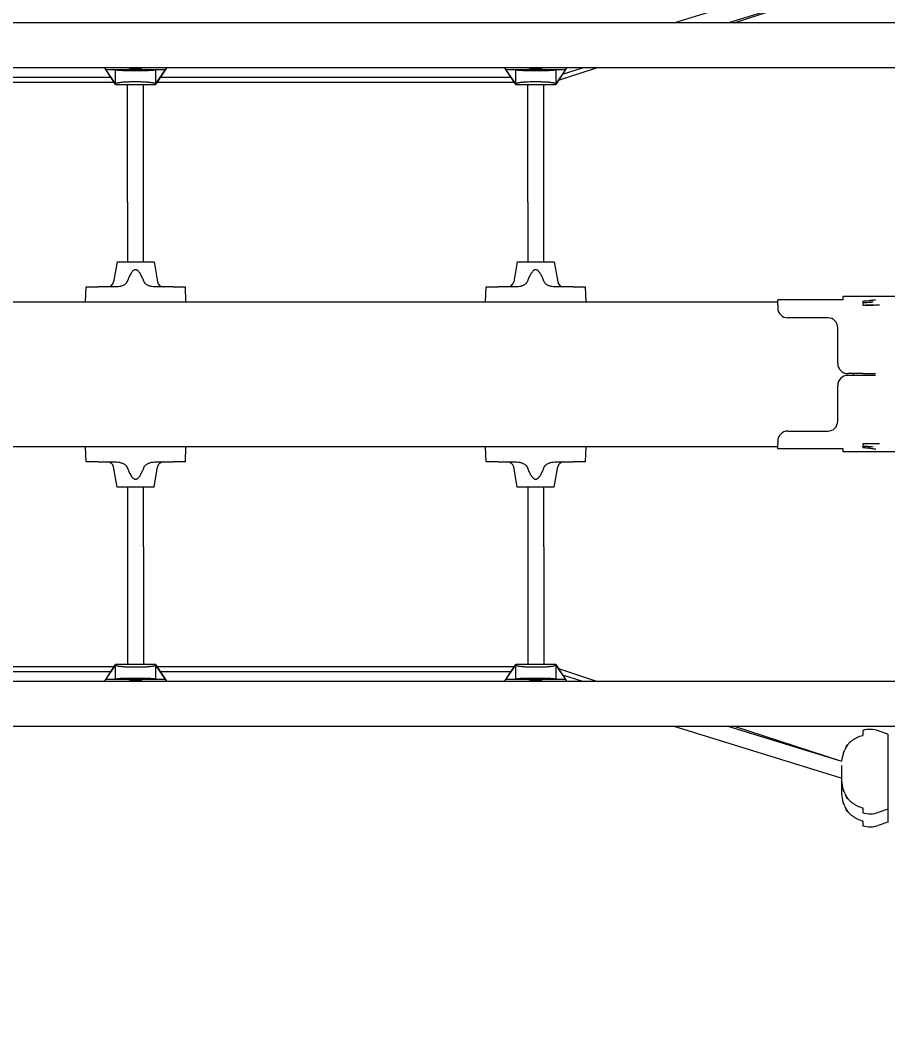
# Model space of a CAD drawing. Extents: x -6675 to 8473, y -8565 to 9458.
# Drawn here: x -915 to -48, y -255 to 754 of the extents above; entities that cross this region are included whole.
import ezdxf

# ---------------------------------------------------------------- set-up
doc = ezdxf.new("R2010")
doc.units = 0
doc.header["$LTSCALE"] = 5
doc.header["$PDMODE"] = 33
doc.header["$PDSIZE"] = 20
doc.layers.get('Defpoints').update_dxf_attribs({"linetype": 'CONTINUOUS'})
doc.layers.add('Lg_dim', color=7, linetype='CONTINUOUS')
doc.layers.add('Lg_prod', color=40, linetype='CONTINUOUS')
doc.styles.add('LG1', font='arial.ttf', dxfattribs={"height": 185})
doc.dimstyles.new('LG_DIM', dxfattribs={"dimtxt": 185, "dimasz": 120, "dimexe": 50, "dimexo": 1, "dimgap": 50, "dimtad": 0, "dimtih": 1, "dimtoh": 1, "dimdec": 0, "dimrnd": 10, "dimdsep": 46, "dimtxsty": 'LG1', "dimcen": 2.5, "dimclrt": 4, "dimadec": 4, "dimazin": 0, "dimtfac": 1, "dimtdec": 1, "dimtmove": 0, "dimatfit": 3, "dimfxl": 1, "dimtolj": 1, "dimtzin": 0, "dimarcsym": 0})

# ---------------------------------------------------------------- blocks, each defined once
blk = doc.blocks.new('*D5')
at = {"layer": 'Defpoints', "color": 0, "transparency": 16777216}
for p in [(3900, 7859.7), (-2500, -5459.7), (7695.8, -5459.7)]:
    blk.add_point(p, dxfattribs=at)
at = {"layer": 'Lg_dim', "color": 0, "lineweight": -2, "transparency": 16777216}
for p, q in [((3901, 7859.7), (7745.8, 7859.7)), ((7695.8, 7739.7), (7695.8, 3779.3)), ((7695.8, -5339.7), (7695.8, 3130.7)), ((-2499, -5459.7), (7745.8, -5459.7))]:
    blk.add_line(p, q, dxfattribs=at)
at = {"layer": 'Lg_dim', "color": 0, "transparency": 16777216}
for points in [[(7675.8, 7739.7), (7715.8, 7739.7), (7695.8, 7859.7)], [(7675.8, -5339.7), (7715.8, -5339.7), (7695.8, -5459.7)]]:
    blk.add_solid(points, dxfattribs=at)
at = {"layer": 'Lg_dim', "color": 4, "transparency": 16777216, "insert": (7695.8, 3455), "char_height": 185, "attachment_point": 5, "style": 'LG1'}
blk.add_mtext('\\A1;13320 mm\\P [43\'-8 13/16"]', dxfattribs=at)
blk = doc.blocks.new('*D6')
at = {"layer": 'Defpoints', "color": 0, "transparency": 16777216}
for p in [(3300, 5864.7), (-6041.1, -3464.7), (-3100, -3464.7)]:
    blk.add_point(p, dxfattribs=at)
at = {"layer": 'Lg_dim', "color": 0, "lineweight": -2, "transparency": 16777216}
for p, q in [((3299, 5864.7), (-6091.1, 5864.7)), ((-6041.1, 5744.7), (-6041.1, 2570)), ((-6041.1, -3344.7), (-6041.1, 1921.4)), ((-3101, -3464.7), (-6091.1, -3464.7))]:
    blk.add_line(p, q, dxfattribs=at)
at = {"layer": 'Lg_dim', "color": 0, "transparency": 16777216}
for points in [[(-6061.1, 5744.7), (-6021.1, 5744.7), (-6041.1, 5864.7)], [(-6061.1, -3344.7), (-6021.1, -3344.7), (-6041.1, -3464.7)]]:
    blk.add_solid(points, dxfattribs=at)
at = {"layer": 'Lg_dim', "color": 4, "transparency": 16777216, "insert": (-6041.1, 2245.7), "char_height": 185, "attachment_point": 5, "style": 'LG1'}
blk.add_mtext('\\A1;9330 mm\\P [30\'-7 9/16"]', dxfattribs=at)
blk = doc.blocks.new('*D7')
at = {"layer": 'Defpoints', "color": 0, "transparency": 16777216}
for p in [(5382, 8873.4), (-4227.5, -147.5), (5382, -565)]:
    blk.add_point(p, dxfattribs=at)
at = {"layer": 'Lg_dim', "color": 0, "lineweight": -2, "transparency": 16777216}
for p, q in [((-4227.5, -146.5), (-4227.5, 8923.4)), ((5382, -564), (5382, 8923.4)), ((-4107.5, 8873.4), (118.7, 8873.4)), ((5262, 8873.4), (1506.8, 8873.4))]:
    blk.add_line(p, q, dxfattribs=at)
at = {"layer": 'Lg_dim', "color": 0, "transparency": 16777216}
for points in [[(-4107.5, 8893.4), (-4107.5, 8853.4), (-4227.5, 8873.4)], [(5262, 8893.4), (5262, 8853.4), (5382, 8873.4)]]:
    blk.add_solid(points, dxfattribs=at)
at = {"layer": 'Lg_dim', "color": 4, "transparency": 16777216, "insert": (812.7, 8873.4), "char_height": 185, "attachment_point": 5, "style": 'LG1'}
blk.add_mtext('\\A1;9610 mm\\P [31\'-6 5/8"]', dxfattribs=at)

msp = doc.modelspace()

# ---------------------------------------------------------------- linework, layer by layer
at = {"layer": 'Lg_prod', "linetype": 'Continuous', "lineweight": 0}
for p, q in [((-261.9, 751.5), (-95, 803.2)), ((-207.8, 751.5), (-94.2, 786.7)), ((-201.5, 751.5), (-94.2, 786.6)), ((-5, 751.5), (-2353.5, 751.5)), ((-5, 706.5), (-2353.5, 706.5)), ((-824.6, 697), (-1175.4, 697)), ((-829.8, 705), (-830.8, 706.5)), ((-820, 690), (-829.8, 705)), ((-829.7, 704.9), (-829.8, 705)), ((-829.8, 705), (-770.2, 705)), ((-820, 690.5), (-829.7, 704.9)), ((-820, 704.7), (-829.7, 704.9)), ((-820, 690.5), (-820, 704.7)), ((-819.6, 704.6), (-820, 704.7)), ((-780, 704.7), (-780.4, 704.6)), ((-770.2, 705), (-780, 690)), ((-770.3, 704.9), (-780, 690.5)), ((-770.3, 704.9), (-780, 704.7)), ((-780, 704.7), (-780, 690.5)), ((-424.6, 697), (-775.4, 697)), ((-770.2, 705), (-770.3, 704.9)), ((-769.2, 706.5), (-770.2, 705)), ((-429.8, 705), (-430.8, 706.5)), ((-420, 690), (-429.8, 705)), ((-429.7, 704.9), (-429.8, 705)), ((-429.8, 705), (-370.2, 705)), ((-420, 690.5), (-429.7, 704.9)), ((-420, 704.7), (-429.7, 704.9)), ((-420, 690.5), (-420, 704.7)), ((-419.6, 704.6), (-420, 704.7)), ((-380, 704.7), (-380.4, 704.6)), ((-370.2, 705), (-380, 690)), ((-370.3, 704.9), (-380, 690.5)), ((-370.3, 704.9), (-380, 704.7)), ((-380, 704.7), (-380, 690.5)), ((-377.3, 694.1), (-339.3, 706.5)), ((-373.3, 700.2), (-353.1, 706.5)), ((-370.2, 705), (-370.3, 704.9)), ((-369.2, 706.5), (-370.2, 705)), ((-821.3, 692), (-1178.7, 692)), ((-819.6, 690.9), (-820, 690.5)), ((-820, 690), (-820, 690.5)), ((-820, 690.5), (-820, 690.5)), ((-820, 690), (-780, 690)), ((-808, 572.3), (-808, 690)), ((-792, 572.3), (-792, 690)), ((-780.4, 690.9), (-780, 690.5)), ((-780, 690.5), (-780, 690.5)), ((-780, 690.5), (-780, 690)), ((-421.3, 692), (-778.7, 692)), ((-419.6, 690.9), (-420, 690.5)), ((-420, 690), (-420, 690.5)), ((-420, 690.5), (-420, 690.5)), ((-420, 690), (-380, 690)), ((-408, 572.3), (-408, 690)), ((-392, 572.3), (-392, 690)), ((-380.4, 690.9), (-380, 690.5)), ((-380, 690.5), (-380, 690.5)), ((-380, 690.5), (-380, 690)), ((-808, 572.3), (-808, 512.5)), ((-792, 512.5), (-792, 572.3)), ((-408, 572.3), (-408, 512.5)), ((-392, 512.5), (-392, 572.3)), ((-818.5, 512.5), (-822, 492.5)), ((-818.5, 512.5), (-800, 512.5)), ((-800, 512.5), (-781.5, 512.5)), ((-781.5, 512.5), (-778, 492.5)), ((-418.5, 512.5), (-422, 492.5)), ((-418.5, 512.5), (-400, 512.5)), ((-400, 512.5), (-381.5, 512.5)), ((-381.5, 512.5), (-378, 492.5)), ((-850, 472.5), (-849.5, 487.5)), ((-819, 487.5), (-837.5, 487.5)), ((-762.5, 487.5), (-781, 487.5)), ((-750.5, 487.5), (-750, 472.5)), ((-450, 472.5), (-449.5, 487.5)), ((-419, 487.5), (-437.5, 487.5)), ((-362.5, 487.5), (-381, 487.5)), ((-350.5, 487.5), (-350, 472.5)), ((-158, 469.4), (-158, 474.5)), ((-92.5, 474.5), (-158, 474.5)), ((-27.5, 478), (-92.5, 478)), ((-92.5, 474.4), (-92.5, 478)), ((-2242, 472.5), (-158, 472.5)), ((-158, 469.4), (-158, 466.6)), ((-73, 473.1), (-73, 469.4)), ((-108, 456.6), (-148, 456.6)), ((-98, 410.9), (-98, 446.6)), ((-73, 401), (-88, 401)), ((-73, 399), (-88, 399)), ((-82.5, 401), (-82.5, 399)), ((-98, 353.4), (-98, 389.1)), ((-148, 343.4), (-108, 343.4)), ((-158, 333.4), (-158, 330.6)), ((-158, 327.5), (-2242, 327.5)), ((-849.5, 312.5), (-850, 327.5)), ((-750, 327.5), (-750.5, 312.5)), ((-449.5, 312.5), (-450, 327.5)), ((-350, 327.5), (-350.5, 312.5)), ((-158, 325.5), (-158, 330.6)), ((-92.5, 325.5), (-158, 325.5)), ((-92.5, 322.5), (-92.5, 325.5)), ((-73, 330.6), (-73, 326.9)), ((-27.5, 322.5), (-92.5, 322.5)), ((-837.5, 312.5), (-819, 312.5)), ((-818.5, 287.5), (-822, 307.5)), ((-781.5, 287.5), (-778, 307.5)), ((-781, 312.5), (-762.5, 312.5)), ((-437.5, 312.5), (-419, 312.5)), ((-418.5, 287.5), (-422, 307.5)), ((-381.5, 287.5), (-378, 307.5)), ((-381, 312.5), (-362.5, 312.5)), ((-800, 287.5), (-818.5, 287.5)), ((-808, 287.5), (-808, 227.7)), ((-781.5, 287.5), (-800, 287.5)), ((-792, 227.7), (-792, 287.5)), ((-400, 287.5), (-418.5, 287.5)), ((-408, 287.5), (-408, 227.7)), ((-381.5, 287.5), (-400, 287.5)), ((-392, 227.7), (-392, 287.5)), ((-808, 227.7), (-808, 110)), ((-792, 227.7), (-792, 110)), ((-408, 227.7), (-408, 110)), ((-392, 227.7), (-392, 110)), ((-1178.7, 108), (-821.3, 108)), ((-1175.4, 103), (-824.6, 103)), ((-829.8, 95), (-820, 110)), ((-829.7, 95.1), (-820, 109.5)), ((-780, 110), (-820, 110)), ((-820, 109.5), (-820, 110)), ((-820, 95.3), (-820, 109.5)), ((-819.6, 109.1), (-820, 109.5)), ((-820, 109.5), (-820, 109.5)), ((-780.4, 109.1), (-780, 109.5)), ((-780, 110), (-770.2, 95)), ((-780, 110), (-780, 109.5)), ((-780, 109.5), (-780, 95.3)), ((-780, 109.5), (-770.3, 95.1)), ((-780, 109.5), (-780, 109.5)), ((-778.7, 108), (-421.3, 108)), ((-775.4, 103), (-424.6, 103)), ((-429.8, 95), (-420, 110)), ((-429.7, 95.1), (-420, 109.5)), ((-380, 110), (-420, 110)), ((-420, 109.5), (-420, 110)), ((-420, 95.3), (-420, 109.5)), ((-419.6, 109.1), (-420, 109.5)), ((-420, 109.5), (-420, 109.5)), ((-380.4, 109.1), (-380, 109.5)), ((-380, 110), (-370.2, 95)), ((-380, 110), (-380, 109.5)), ((-380, 109.5), (-380, 95.3)), ((-380, 109.5), (-370.3, 95.1)), ((-380, 109.5), (-380, 109.5)), ((-377.3, 105.9), (-339.3, 93.5)), ((-2353.5, 93.5), (-5, 93.5)), ((-830.8, 93.5), (-829.8, 95)), ((-829.8, 95), (-829.7, 95.1)), ((-770.2, 95), (-829.8, 95)), ((-829.7, 95.1), (-820, 95.3)), ((-820, 95.3), (-819.6, 95.4)), ((-780.4, 95.4), (-780, 95.3)), ((-780, 95.3), (-770.3, 95.1)), ((-770.3, 95.1), (-770.2, 95)), ((-770.2, 95), (-769.2, 93.5)), ((-430.8, 93.5), (-429.8, 95)), ((-429.8, 95), (-429.7, 95.1)), ((-370.2, 95), (-429.8, 95)), ((-429.7, 95.1), (-420, 95.3)), ((-420, 95.3), (-419.6, 95.4)), ((-380.4, 95.4), (-380, 95.3)), ((-380, 95.3), (-370.3, 95.1)), ((-373.3, 99.8), (-353.1, 93.5)), ((-370.3, 95.1), (-370.2, 95)), ((-370.2, 95), (-369.2, 93.5)), ((-2353.5, 48.5), (-5, 48.5)), ((-261.9, 48.5), (-95, -3.2)), ((-207.8, 48.5), (-94.2, 13.3)), ((-201.5, 48.5), (-94.2, 13.4)), ((-73, 44.2), (-73, 39.2)), ((-48, 40.5), (-57.5, 43.8)), ((-48, 40.5), (-48, -34.5)), ((-94.4, 9), (-94.4, -6.2)), ((-94.4, -6.2), (-94.4, -19.2)), ((-73, -33.2), (-73, -38.2)), ((-48, -34.5), (-57.5, -37.8)), ((-48, -34.5), (-48, -47.5)), ((-73, -46.2), (-73, -51.2)), ((-48, -47.5), (-57.5, -50.8))]:
    msp.add_line(p, q, dxfattribs=at)
for centre, radius, start, end in [((-800, 721), 16, 245.0691, 270), ((-800, 721), 15.5, 249.2942, 270), ((-800, 721), 15.5, 270, 290.7058), ((-800, 721), 16, 270, 294.9309), ((-400, 721), 16, 245.0691, 270), ((-400, 721), 15.5, 249.2942, 270), ((-400, 721), 15.5, 270, 290.7058), ((-400, 721), 16, 270, 294.9309), ((-827.9, 493.5), 6, 270, 350), ((-772.1, 493.5), 6, 190, 270), ((-427.9, 493.5), 6, 270, 350), ((-372.1, 493.5), 6, 190, 270), ((-827.9, 306.5), 6, 10, 90), ((-772.1, 306.5), 6, 90, 170), ((-427.9, 306.5), 6, 10, 90), ((-372.1, 306.5), 6, 90, 170), ((-800, 79), 16, 90, 114.9309), ((-800, 79), 15.5, 90, 110.7058), ((-800, 79), 16, 65.0691, 90), ((-800, 79), 15.5, 69.2942, 90), ((-400, 79), 16, 90, 114.9309), ((-400, 79), 15.5, 90, 110.7058), ((-400, 79), 16, 65.0691, 90), ((-400, 79), 15.5, 69.2942, 90), ((-65.9, 19.2), 26, 71, 105.7753), ((-25, 3), 70, 165.0225, 171.5328), ((-83.2, 35), 40, 252.7889, 253.6923), ((-25, 3), 70, 187.575, 194.9775), ((-25, -10), 70, 187.575, 194.9775), ((-65.9, -13.2), 26, 254.2247, 289), ((-65.9, -26.2), 26, 254.2247, 289)]:
    msp.add_arc(centre, radius, start, end, dxfattribs=at)
for centre, major_axis, ratio, start_param, end_param in [((-148, 466.6), (-10, 0), 0.999701, 0, 1.570796), ((-73, 470.3), (35, 0), 0.024468, 4.712389, 5.045622), ((-73, 470.3), (-37, 0), 0.024468, 1.570796, 2.0356), ((-108, 446.6), (-10, 0), 0.999701, 3.141593, 4.712389), ((-88, 410.9), (-10, 0), 0.999701, 0, 1.570796), ((-88, 389.1), (-10, 0), 0.999701, 4.712389, 6.283185), ((-73, 401.9), (37, 0), 0.024468, 4.712389, 5.06293), ((-73, 398.1), (-37, 0), 0.024468, 4.361848, 4.712389), ((-108, 353.4), (10, 0), 0.999701, 4.712389, 6.283185), ((-148, 333.4), (-10, 0), 0.999701, 4.712389, 6.283185), ((-73, 329.7), (35, 0), 0.024468, 1.237564, 1.570796), ((-73, 329.7), (37, 0), 0.024468, 1.105992, 1.570796), ((-27.1, 15.3), (66.8, 11.6), 0.701836, 2.659657, 2.702018), ((-27.1, -9.3), (-66.8, 11.6), 0.701836, 0.439574, 0.481936), ((-27.1, -22.3), (-66.8, 11.6), 0.701836, 0.439574, 0.481936)]:
    msp.add_ellipse(centre, major_axis=major_axis, ratio=ratio, start_param=start_param, end_param=end_param, dxfattribs=at)
for points, knots in [([(-819.6, 704.6), (-819.5, 704.5), (-819.3, 704.5), (-818.8, 704.4), (-818.5, 704.4), (-817.8, 704.3), (-817.3, 704.3), (-816.4, 704.2), (-815.8, 704.1), (-814.5, 704.1), (-813.8, 704), (-812.5, 704), (-812.1, 704), (-811.1, 703.9), (-810.6, 703.9), (-809.4, 703.9), (-808.8, 703.9), (-807.8, 703.9), (-807.4, 703.8), (-806.7, 703.8), (-806.3, 703.8), (-805.4, 703.8), (-805, 703.8), (-804.1, 703.8), (-803.6, 703.8), (-802.7, 703.8), (-802.1, 703.8), (-801.3, 703.8), (-801.1, 703.8), (-800.5, 703.8), (-800.3, 703.8), (-800, 703.8)], [0.01047501, 0.01047501, 0.01047501, 0.01047501, 0.01693541, 0.01693541, 0.02339581, 0.02339581, 0.02985621, 0.02985621, 0.03631661, 0.03631661, 0.04277702, 0.04277702, 0.04600722, 0.04600722, 0.04923742, 0.04923742, 0.05246762, 0.05246762, 0.05408272, 0.05408272, 0.05569782, 0.05569782, 0.05731292, 0.05731292, 0.05892802, 0.05892802, 0.06054312, 0.06054312, 0.06135067, 0.06135067, 0.06215822, 0.06215822, 0.06215822, 0.06215822]), ([(-800, 703.8), (-799.7, 703.8), (-799.5, 703.8), (-798.9, 703.8), (-798.6, 703.8), (-797.8, 703.8), (-797.3, 703.8), (-796.6, 703.8), (-796.3, 703.8), (-795.9, 703.8), (-795.6, 703.8), (-794.9, 703.8), (-794.5, 703.8), (-793.7, 703.8), (-793.3, 703.8), (-792.5, 703.8), (-792.2, 703.9), (-791.2, 703.9), (-790.5, 703.9), (-789.4, 703.9), (-788.9, 703.9), (-787.9, 704), (-787.4, 704), (-786.2, 704), (-785.4, 704.1), (-784.2, 704.1), (-783.6, 704.2), (-782.9, 704.2), (-782.7, 704.3), (-782.2, 704.3), (-782.1, 704.3), (-781.2, 704.4), (-780.7, 704.5), (-780.4, 704.6)], [0.06215822, 0.06215822, 0.06215822, 0.06215822, 0.0629713, 0.0629713, 0.06378437, 0.06378437, 0.06541052, 0.06541052, 0.0662236, 0.0662236, 0.06703667, 0.06703667, 0.06866282, 0.06866282, 0.07028897, 0.07028897, 0.07191512, 0.07191512, 0.07516742, 0.07516742, 0.07841972, 0.07841972, 0.08167202, 0.08167202, 0.08817662, 0.08817662, 0.09468122, 0.09468122, 0.09793352, 0.09793352, 0.10118582, 0.10118582, 0.11419502, 0.11419502, 0.11419502, 0.11419502]), ([(-419.6, 704.6), (-419.5, 704.5), (-419.3, 704.5), (-418.8, 704.4), (-418.5, 704.4), (-417.8, 704.3), (-417.3, 704.3), (-416.4, 704.2), (-415.8, 704.1), (-414.5, 704.1), (-413.8, 704), (-412.5, 704), (-412.1, 704), (-411.1, 703.9), (-410.6, 703.9), (-409.4, 703.9), (-408.8, 703.9), (-407.8, 703.9), (-407.4, 703.8), (-406.7, 703.8), (-406.3, 703.8), (-405.4, 703.8), (-405, 703.8), (-404.1, 703.8), (-403.6, 703.8), (-402.7, 703.8), (-402.1, 703.8), (-401.3, 703.8), (-401.1, 703.8), (-400.5, 703.8), (-400.3, 703.8), (-400, 703.8)], [0.01047501, 0.01047501, 0.01047501, 0.01047501, 0.01693541, 0.01693541, 0.02339581, 0.02339581, 0.02985621, 0.02985621, 0.03631661, 0.03631661, 0.04277702, 0.04277702, 0.04600722, 0.04600722, 0.04923742, 0.04923742, 0.05246762, 0.05246762, 0.05408272, 0.05408272, 0.05569782, 0.05569782, 0.05731292, 0.05731292, 0.05892802, 0.05892802, 0.06054312, 0.06054312, 0.06135067, 0.06135067, 0.06215822, 0.06215822, 0.06215822, 0.06215822]), ([(-400, 703.8), (-399.7, 703.8), (-399.5, 703.8), (-398.9, 703.8), (-398.6, 703.8), (-397.8, 703.8), (-397.3, 703.8), (-396.6, 703.8), (-396.3, 703.8), (-395.9, 703.8), (-395.6, 703.8), (-394.9, 703.8), (-394.5, 703.8), (-393.7, 703.8), (-393.3, 703.8), (-392.5, 703.8), (-392.2, 703.9), (-391.2, 703.9), (-390.5, 703.9), (-389.4, 703.9), (-388.9, 703.9), (-387.9, 704), (-387.4, 704), (-386.2, 704), (-385.4, 704.1), (-384.2, 704.1), (-383.6, 704.2), (-382.9, 704.2), (-382.7, 704.3), (-382.2, 704.3), (-382.1, 704.3), (-381.2, 704.4), (-380.7, 704.5), (-380.4, 704.6)], [0.06215822, 0.06215822, 0.06215822, 0.06215822, 0.0629713, 0.0629713, 0.06378437, 0.06378437, 0.06541052, 0.06541052, 0.0662236, 0.0662236, 0.06703667, 0.06703667, 0.06866282, 0.06866282, 0.07028897, 0.07028897, 0.07191512, 0.07191512, 0.07516742, 0.07516742, 0.07841972, 0.07841972, 0.08167202, 0.08167202, 0.08817662, 0.08817662, 0.09468122, 0.09468122, 0.09793352, 0.09793352, 0.10118582, 0.10118582, 0.11419502, 0.11419502, 0.11419502, 0.11419502]), ([(-800, 692.4), (-800.5, 692.4), (-801.1, 692.4), (-801.9, 692.4), (-802.1, 692.4), (-802.7, 692.4), (-802.9, 692.4), (-803.6, 692.4), (-804.1, 692.4), (-804.8, 692.4), (-805, 692.4), (-805.5, 692.4), (-805.7, 692.4), (-806.7, 692.3), (-807.4, 692.3), (-808.5, 692.3), (-808.8, 692.2), (-809.4, 692.2), (-809.7, 692.2), (-810.6, 692.2), (-811.1, 692.1), (-812.1, 692.1), (-812.5, 692), (-813.4, 692), (-813.8, 691.9), (-814.5, 691.8), (-814.8, 691.8), (-815.8, 691.7), (-816.4, 691.6), (-817.3, 691.5), (-817.8, 691.4), (-818.8, 691.2), (-819.3, 691), (-819.6, 690.9)], [0.06175443, 0.06175443, 0.06175443, 0.06175443, 0.06334678, 0.06334678, 0.06414295, 0.06414295, 0.06493913, 0.06493913, 0.06653147, 0.06653147, 0.06732765, 0.06732765, 0.06812382, 0.06812382, 0.07130852, 0.07130852, 0.07290086, 0.07290086, 0.07449321, 0.07449321, 0.0776779, 0.0776779, 0.0808626, 0.0808626, 0.08404729, 0.08404729, 0.08723199, 0.08723199, 0.09360138, 0.09360138, 0.09997077, 0.09997077, 0.11270954, 0.11270954, 0.11270954, 0.11270954]), ([(-780.4, 690.9), (-780.7, 691), (-781.2, 691.2), (-782.2, 691.4), (-782.6, 691.5), (-783.4, 691.6), (-783.6, 691.6), (-784.2, 691.7), (-784.5, 691.7), (-785.4, 691.8), (-786.2, 691.9), (-787.4, 692), (-787.9, 692.1), (-788.8, 692.1), (-789.4, 692.2), (-790.2, 692.2), (-790.5, 692.2), (-791.1, 692.2), (-791.5, 692.3), (-792.5, 692.3), (-793.2, 692.3), (-794.5, 692.4), (-794.9, 692.4), (-795.8, 692.4), (-796.3, 692.4), (-797.1, 692.4), (-797.3, 692.4), (-797.8, 692.4), (-798.1, 692.4), (-798.6, 692.4), (-798.9, 692.4), (-799.4, 692.4), (-799.7, 692.4), (-800, 692.4)], [0.01043898, 0.01043898, 0.01043898, 0.01043898, 0.02326784, 0.02326784, 0.02968227, 0.02968227, 0.03288949, 0.03288949, 0.03609671, 0.03609671, 0.04251114, 0.04251114, 0.04571835, 0.04571835, 0.04892557, 0.04892557, 0.05052918, 0.05052918, 0.05213278, 0.05213278, 0.05534, 0.05534, 0.05694361, 0.05694361, 0.05854722, 0.05854722, 0.05934902, 0.05934902, 0.06015082, 0.06015082, 0.06095263, 0.06095263, 0.06175443, 0.06175443, 0.06175443, 0.06175443]), ([(-400, 692.4), (-400.5, 692.4), (-401.1, 692.4), (-401.9, 692.4), (-402.1, 692.4), (-402.7, 692.4), (-402.9, 692.4), (-403.6, 692.4), (-404.1, 692.4), (-404.8, 692.4), (-405, 692.4), (-405.5, 692.4), (-405.7, 692.4), (-406.7, 692.3), (-407.4, 692.3), (-408.5, 692.3), (-408.8, 692.2), (-409.4, 692.2), (-409.7, 692.2), (-410.6, 692.2), (-411.1, 692.1), (-412.1, 692.1), (-412.5, 692), (-413.4, 692), (-413.8, 691.9), (-414.5, 691.8), (-414.8, 691.8), (-415.8, 691.7), (-416.4, 691.6), (-417.3, 691.5), (-417.8, 691.4), (-418.8, 691.2), (-419.3, 691), (-419.6, 690.9)], [0.06175443, 0.06175443, 0.06175443, 0.06175443, 0.06334678, 0.06334678, 0.06414295, 0.06414295, 0.06493913, 0.06493913, 0.06653147, 0.06653147, 0.06732765, 0.06732765, 0.06812382, 0.06812382, 0.07130852, 0.07130852, 0.07290086, 0.07290086, 0.07449321, 0.07449321, 0.0776779, 0.0776779, 0.0808626, 0.0808626, 0.08404729, 0.08404729, 0.08723199, 0.08723199, 0.09360138, 0.09360138, 0.09997077, 0.09997077, 0.11270954, 0.11270954, 0.11270954, 0.11270954]), ([(-380.4, 690.9), (-380.7, 691), (-381.2, 691.2), (-382.2, 691.4), (-382.6, 691.5), (-383.4, 691.6), (-383.6, 691.6), (-384.2, 691.7), (-384.5, 691.7), (-385.4, 691.8), (-386.2, 691.9), (-387.4, 692), (-387.9, 692.1), (-388.8, 692.1), (-389.4, 692.2), (-390.2, 692.2), (-390.5, 692.2), (-391.1, 692.2), (-391.5, 692.3), (-392.5, 692.3), (-393.2, 692.3), (-394.5, 692.4), (-394.9, 692.4), (-395.8, 692.4), (-396.3, 692.4), (-397.1, 692.4), (-397.3, 692.4), (-397.8, 692.4), (-398.1, 692.4), (-398.6, 692.4), (-398.9, 692.4), (-399.4, 692.4), (-399.7, 692.4), (-400, 692.4)], [0.01043898, 0.01043898, 0.01043898, 0.01043898, 0.02326784, 0.02326784, 0.02968227, 0.02968227, 0.03288949, 0.03288949, 0.03609671, 0.03609671, 0.04251114, 0.04251114, 0.04571835, 0.04571835, 0.04892557, 0.04892557, 0.05052918, 0.05052918, 0.05213278, 0.05213278, 0.05534, 0.05534, 0.05694361, 0.05694361, 0.05854722, 0.05854722, 0.05934902, 0.05934902, 0.06015082, 0.06015082, 0.06095263, 0.06095263, 0.06175443, 0.06175443, 0.06175443, 0.06175443]), ([(-800, 504.7), (-800.2, 504.7), (-800.3, 504.7), (-800.7, 504.6), (-800.8, 504.6), (-801.1, 504.5), (-801.3, 504.4), (-801.6, 504.3), (-801.7, 504.2), (-802.1, 503.9), (-802.4, 503.7), (-802.9, 503.3), (-803.1, 503), (-803.7, 502.3), (-804.1, 501.8), (-804.8, 500.7), (-805.1, 500.1), (-806.1, 498.4), (-806.6, 497.2), (-807.6, 494.9), (-808.1, 493.7), (-808.6, 492.5)], [0.0215087, 0.0215087, 0.0215087, 0.0215087, 0.02199305, 0.02199305, 0.0224774, 0.0224774, 0.02296175, 0.02296175, 0.0234461, 0.0234461, 0.0244148, 0.0244148, 0.0253835, 0.0253835, 0.0273209, 0.0273209, 0.0292583, 0.0292583, 0.0331331, 0.0331331, 0.03700791, 0.03700791, 0.03700791, 0.03700791]), ([(-791.4, 492.5), (-791.9, 493.7), (-792.4, 494.9), (-793.4, 497.3), (-793.9, 498.4), (-794.9, 500.1), (-795.2, 500.7), (-795.7, 501.5), (-795.9, 501.8), (-796.3, 502.3), (-796.5, 502.5), (-796.9, 503), (-797.1, 503.3), (-797.6, 503.7), (-797.9, 503.9), (-798.4, 504.3), (-798.7, 504.4), (-799.2, 504.6), (-799.4, 504.6), (-799.7, 504.7), (-799.8, 504.7), (-800, 504.7)], [0.0059664, 0.0059664, 0.0059664, 0.0059664, 0.00985198, 0.00985198, 0.01373755, 0.01373755, 0.01568034, 0.01568034, 0.01665173, 0.01665173, 0.01762312, 0.01762312, 0.01859452, 0.01859452, 0.01956591, 0.01956591, 0.0205373, 0.0205373, 0.021023, 0.021023, 0.0215087, 0.0215087, 0.0215087, 0.0215087]), ([(-400, 504.7), (-400.2, 504.7), (-400.3, 504.7), (-400.7, 504.6), (-400.8, 504.6), (-401.1, 504.5), (-401.3, 504.4), (-401.6, 504.3), (-401.7, 504.2), (-402.1, 503.9), (-402.4, 503.7), (-402.9, 503.3), (-403.1, 503), (-403.7, 502.3), (-404.1, 501.8), (-404.8, 500.7), (-405.1, 500.1), (-406.1, 498.4), (-406.6, 497.2), (-407.6, 494.9), (-408.1, 493.7), (-408.6, 492.5)], [0.0215087, 0.0215087, 0.0215087, 0.0215087, 0.02199305, 0.02199305, 0.0224774, 0.0224774, 0.02296175, 0.02296175, 0.0234461, 0.0234461, 0.0244148, 0.0244148, 0.0253835, 0.0253835, 0.0273209, 0.0273209, 0.0292583, 0.0292583, 0.0331331, 0.0331331, 0.03700791, 0.03700791, 0.03700791, 0.03700791]), ([(-391.4, 492.5), (-391.9, 493.7), (-392.4, 494.9), (-393.4, 497.3), (-393.9, 498.4), (-394.9, 500.1), (-395.2, 500.7), (-395.7, 501.5), (-395.9, 501.8), (-396.3, 502.3), (-396.5, 502.5), (-396.9, 503), (-397.1, 503.3), (-397.6, 503.7), (-397.9, 503.9), (-398.4, 504.3), (-398.7, 504.4), (-399.2, 504.6), (-399.4, 504.6), (-399.7, 504.7), (-399.8, 504.7), (-400, 504.7)], [0.0059664, 0.0059664, 0.0059664, 0.0059664, 0.00985198, 0.00985198, 0.01373755, 0.01373755, 0.01568034, 0.01568034, 0.01665173, 0.01665173, 0.01762312, 0.01762312, 0.01859452, 0.01859452, 0.01956591, 0.01956591, 0.0205373, 0.0205373, 0.021023, 0.021023, 0.0215087, 0.0215087, 0.0215087, 0.0215087]), ([(-808.6, 492.5), (-808.6, 492.2), (-808.8, 492), (-809, 491.6), (-809.2, 491.4), (-809.7, 490.8), (-810.1, 490.5), (-810.9, 489.9), (-811.4, 489.6), (-812.2, 489.1), (-812.7, 488.9), (-813.6, 488.5), (-814.1, 488.4), (-815, 488.1), (-815.5, 487.9), (-817, 487.6), (-818, 487.5), (-819, 487.5)], [0, 0, 0, 0, 0.00075467, 0.00075467, 0.00150935, 0.00150935, 0.0030187, 0.0030187, 0.00452805, 0.00452805, 0.00603739, 0.00603739, 0.00754674, 0.00754674, 0.00905609, 0.00905609, 0.01207479, 0.01207479, 0.01207479, 0.01207479]), ([(-781, 487.5), (-782, 487.5), (-783, 487.6), (-784.5, 487.9), (-785, 488.1), (-785.9, 488.4), (-786.4, 488.5), (-787.3, 488.9), (-787.8, 489.1), (-788.6, 489.6), (-789.1, 489.9), (-789.9, 490.5), (-790.3, 490.8), (-790.8, 491.4), (-790.9, 491.6), (-791.2, 492), (-791.4, 492.2), (-791.4, 492.5)], [0, 0, 0, 0, 0.00300119, 0.00300119, 0.00450179, 0.00450179, 0.00600239, 0.00600239, 0.00750298, 0.00750298, 0.00900358, 0.00900358, 0.01050418, 0.01050418, 0.01125447, 0.01125447, 0.01200477, 0.01200477, 0.01200477, 0.01200477]), ([(-408.6, 492.5), (-408.6, 492.2), (-408.8, 492), (-409, 491.6), (-409.2, 491.4), (-409.7, 490.8), (-410.1, 490.5), (-410.9, 489.9), (-411.4, 489.6), (-412.2, 489.1), (-412.7, 488.9), (-413.6, 488.5), (-414.1, 488.4), (-415, 488.1), (-415.5, 487.9), (-417, 487.6), (-418, 487.5), (-419, 487.5)], [0, 0, 0, 0, 0.00075467, 0.00075467, 0.00150935, 0.00150935, 0.0030187, 0.0030187, 0.00452805, 0.00452805, 0.00603739, 0.00603739, 0.00754674, 0.00754674, 0.00905609, 0.00905609, 0.01207479, 0.01207479, 0.01207479, 0.01207479]), ([(-381, 487.5), (-382, 487.5), (-383, 487.6), (-384.5, 487.9), (-385, 488.1), (-385.9, 488.4), (-386.4, 488.5), (-387.3, 488.9), (-387.8, 489.1), (-388.6, 489.6), (-389.1, 489.9), (-389.9, 490.5), (-390.3, 490.8), (-390.8, 491.4), (-390.9, 491.6), (-391.2, 492), (-391.4, 492.2), (-391.4, 492.5)], [0, 0, 0, 0, 0.00300119, 0.00300119, 0.00450179, 0.00450179, 0.00600239, 0.00600239, 0.00750298, 0.00750298, 0.00900358, 0.00900358, 0.01050418, 0.01050418, 0.01125447, 0.01125447, 0.01200477, 0.01200477, 0.01200477, 0.01200477]), ([(-60.4, 474.4), (-60.5, 474.4), (-60.6, 474.4), (-61.3, 474.4), (-61.9, 474.3), (-63, 474.1), (-63.6, 474), (-64.4, 473.9), (-64.7, 473.8), (-65.1, 473.8), (-65.2, 473.8), (-65.5, 473.7), (-65.6, 473.7), (-66.7, 473.5), (-67.8, 473.4), (-70.2, 473.2), (-71.6, 473.1), (-73, 473.1)], [0.1124108, 0.1124108, 0.1124108, 0.1124108, 0.125, 0.125, 0.25, 0.25, 0.375, 0.375, 0.4375, 0.4375, 0.46875, 0.46875, 0.5, 0.5, 0.75, 0.75, 1, 1, 1, 1]), ([(-62.6, 472.3), (-63.2, 472.3), (-63.7, 472.2), (-64.4, 472.1), (-64.7, 472.1), (-65.1, 472.1), (-65.2, 472.1), (-65.5, 472), (-65.6, 472), (-66.7, 471.9), (-67.8, 471.8), (-70.2, 471.7), (-71.6, 471.7), (-73, 471.7)], [0.261877, 0.261877, 0.261877, 0.261877, 0.375, 0.375, 0.4375, 0.4375, 0.46875, 0.46875, 0.5, 0.5, 0.75, 0.75, 1, 1, 1, 1]), ([(-73, 328.3), (-71.6, 328.3), (-70.2, 328.3), (-68.4, 328.2), (-67.8, 328.1), (-67, 328.1), (-66.7, 328.1), (-66.4, 328), (-66.2, 328), (-66, 328), (-65.9, 328), (-65.8, 328), (-65.8, 328), (-64.8, 327.9), (-63.7, 327.8), (-62.6, 327.7)], [0, 0, 0, 0, 0.25, 0.25, 0.375, 0.375, 0.4375, 0.4375, 0.46875, 0.484375, 0.4921875, 0.4921875, 0.5, 0.5, 0.7369675, 0.7369675, 0.7369675, 0.7369675]), ([(-73, 326.9), (-71.6, 326.9), (-70.2, 326.8), (-68.4, 326.6), (-67.8, 326.6), (-67, 326.5), (-66.7, 326.5), (-66.4, 326.4), (-66.2, 326.4), (-66, 326.4), (-66, 326.3), (-65.9, 326.3), (-65.9, 326.3), (-65.8, 326.3), (-65.8, 326.3), (-64.7, 326.2), (-63.6, 326), (-61.8, 325.7), (-61.2, 325.6), (-60.4, 325.6), (-60.2, 325.6), (-60, 325.5)], [0, 0, 0, 0, 0.25, 0.25, 0.375, 0.375, 0.4375, 0.4375, 0.46875, 0.46875, 0.484375, 0.484375, 0.4921875, 0.4921875, 0.5, 0.5, 0.75, 0.75, 0.875, 0.875, 0.913429, 0.913429, 0.913429, 0.913429]), ([(-819, 312.5), (-818, 312.5), (-817, 312.4), (-815.5, 312.1), (-815, 311.9), (-814.1, 311.6), (-813.6, 311.5), (-812.7, 311.1), (-812.2, 310.9), (-811.4, 310.4), (-810.9, 310.1), (-810.1, 309.5), (-809.7, 309.2), (-809.2, 308.6), (-809.1, 308.4), (-808.8, 308), (-808.6, 307.8), (-808.6, 307.5)], [0, 0, 0, 0, 0.00300119, 0.00300119, 0.00450179, 0.00450179, 0.00600239, 0.00600239, 0.00750298, 0.00750298, 0.00900358, 0.00900358, 0.01050418, 0.01050418, 0.01125447, 0.01125447, 0.01200477, 0.01200477, 0.01200477, 0.01200477]), ([(-808.6, 307.5), (-808.1, 306.3), (-807.6, 305.1), (-806.6, 302.7), (-806.1, 301.6), (-805.1, 299.9), (-804.8, 299.3), (-804.3, 298.5), (-804.1, 298.2), (-803.7, 297.7), (-803.5, 297.5), (-803.1, 297), (-802.9, 296.7), (-802.4, 296.3), (-802.1, 296.1), (-801.6, 295.7), (-801.3, 295.6), (-800.8, 295.4), (-800.6, 295.4), (-800.3, 295.3), (-800.2, 295.3), (-800, 295.3)], [0.0059664, 0.0059664, 0.0059664, 0.0059664, 0.00985198, 0.00985198, 0.01373755, 0.01373755, 0.01568034, 0.01568034, 0.01665173, 0.01665173, 0.01762312, 0.01762312, 0.01859452, 0.01859452, 0.01956591, 0.01956591, 0.0205373, 0.0205373, 0.021023, 0.021023, 0.0215087, 0.0215087, 0.0215087, 0.0215087]), ([(-800, 295.3), (-799.8, 295.3), (-799.7, 295.3), (-799.3, 295.4), (-799.2, 295.4), (-798.9, 295.5), (-798.7, 295.6), (-798.4, 295.7), (-798.3, 295.8), (-797.9, 296.1), (-797.6, 296.3), (-797.1, 296.7), (-796.9, 297), (-796.3, 297.7), (-795.9, 298.2), (-795.2, 299.3), (-794.9, 299.9), (-793.9, 301.6), (-793.4, 302.8), (-792.4, 305.1), (-791.9, 306.3), (-791.4, 307.5)], [0.0215087, 0.0215087, 0.0215087, 0.0215087, 0.02199305, 0.02199305, 0.0224774, 0.0224774, 0.02296175, 0.02296175, 0.0234461, 0.0234461, 0.0244148, 0.0244148, 0.0253835, 0.0253835, 0.0273209, 0.0273209, 0.0292583, 0.0292583, 0.0331331, 0.0331331, 0.03700791, 0.03700791, 0.03700791, 0.03700791]), ([(-791.4, 307.5), (-791.4, 307.8), (-791.2, 308), (-791, 308.4), (-790.8, 308.6), (-790.3, 309.2), (-789.9, 309.5), (-789.1, 310.1), (-788.6, 310.4), (-787.8, 310.9), (-787.3, 311.1), (-786.4, 311.5), (-785.9, 311.6), (-785, 311.9), (-784.5, 312.1), (-783, 312.4), (-782, 312.5), (-781, 312.5)], [0, 0, 0, 0, 0.00075467, 0.00075467, 0.00150935, 0.00150935, 0.0030187, 0.0030187, 0.00452805, 0.00452805, 0.00603739, 0.00603739, 0.00754674, 0.00754674, 0.00905609, 0.00905609, 0.01207479, 0.01207479, 0.01207479, 0.01207479]), ([(-419, 312.5), (-418, 312.5), (-417, 312.4), (-415.5, 312.1), (-415, 311.9), (-414.1, 311.6), (-413.6, 311.5), (-412.7, 311.1), (-412.2, 310.9), (-411.4, 310.4), (-410.9, 310.1), (-410.1, 309.5), (-409.7, 309.2), (-409.2, 308.6), (-409.1, 308.4), (-408.8, 308), (-408.6, 307.8), (-408.6, 307.5)], [0, 0, 0, 0, 0.00300119, 0.00300119, 0.00450179, 0.00450179, 0.00600239, 0.00600239, 0.00750298, 0.00750298, 0.00900358, 0.00900358, 0.01050418, 0.01050418, 0.01125447, 0.01125447, 0.01200477, 0.01200477, 0.01200477, 0.01200477]), ([(-408.6, 307.5), (-408.1, 306.3), (-407.6, 305.1), (-406.6, 302.7), (-406.1, 301.6), (-405.1, 299.9), (-404.8, 299.3), (-404.3, 298.5), (-404.1, 298.2), (-403.7, 297.7), (-403.5, 297.5), (-403.1, 297), (-402.9, 296.7), (-402.4, 296.3), (-402.1, 296.1), (-401.6, 295.7), (-401.3, 295.6), (-400.8, 295.4), (-400.6, 295.4), (-400.3, 295.3), (-400.2, 295.3), (-400, 295.3)], [0.0059664, 0.0059664, 0.0059664, 0.0059664, 0.00985198, 0.00985198, 0.01373755, 0.01373755, 0.01568034, 0.01568034, 0.01665173, 0.01665173, 0.01762312, 0.01762312, 0.01859452, 0.01859452, 0.01956591, 0.01956591, 0.0205373, 0.0205373, 0.021023, 0.021023, 0.0215087, 0.0215087, 0.0215087, 0.0215087]), ([(-400, 295.3), (-399.8, 295.3), (-399.7, 295.3), (-399.3, 295.4), (-399.2, 295.4), (-398.9, 295.5), (-398.7, 295.6), (-398.4, 295.7), (-398.3, 295.8), (-397.9, 296.1), (-397.6, 296.3), (-397.1, 296.7), (-396.9, 297), (-396.3, 297.7), (-395.9, 298.2), (-395.2, 299.3), (-394.9, 299.9), (-393.9, 301.6), (-393.4, 302.8), (-392.4, 305.1), (-391.9, 306.3), (-391.4, 307.5)], [0.0215087, 0.0215087, 0.0215087, 0.0215087, 0.02199305, 0.02199305, 0.0224774, 0.0224774, 0.02296175, 0.02296175, 0.0234461, 0.0234461, 0.0244148, 0.0244148, 0.0253835, 0.0253835, 0.0273209, 0.0273209, 0.0292583, 0.0292583, 0.0331331, 0.0331331, 0.03700791, 0.03700791, 0.03700791, 0.03700791]), ([(-391.4, 307.5), (-391.4, 307.8), (-391.2, 308), (-391, 308.4), (-390.8, 308.6), (-390.3, 309.2), (-389.9, 309.5), (-389.1, 310.1), (-388.6, 310.4), (-387.8, 310.9), (-387.3, 311.1), (-386.4, 311.5), (-385.9, 311.6), (-385, 311.9), (-384.5, 312.1), (-383, 312.4), (-382, 312.5), (-381, 312.5)], [0, 0, 0, 0, 0.00075467, 0.00075467, 0.00150935, 0.00150935, 0.0030187, 0.0030187, 0.00452805, 0.00452805, 0.00603739, 0.00603739, 0.00754674, 0.00754674, 0.00905609, 0.00905609, 0.01207479, 0.01207479, 0.01207479, 0.01207479]), ([(-819.6, 109.1), (-819.3, 109), (-818.8, 108.8), (-817.8, 108.6), (-817.4, 108.5), (-816.6, 108.4), (-816.4, 108.4), (-815.8, 108.3), (-815.5, 108.3), (-814.6, 108.2), (-813.8, 108.1), (-812.6, 108), (-812.1, 107.9), (-811.2, 107.9), (-810.6, 107.8), (-809.8, 107.8), (-809.5, 107.8), (-808.9, 107.8), (-808.5, 107.7), (-807.5, 107.7), (-806.8, 107.7), (-805.5, 107.6), (-805.1, 107.6), (-804.2, 107.6), (-803.7, 107.6), (-802.9, 107.6), (-802.7, 107.6), (-802.2, 107.6), (-801.9, 107.6), (-801.4, 107.6), (-801.1, 107.6), (-800.6, 107.6), (-800.3, 107.6), (-800, 107.6)], [0.01043898, 0.01043898, 0.01043898, 0.01043898, 0.02326784, 0.02326784, 0.02968227, 0.02968227, 0.03288949, 0.03288949, 0.03609671, 0.03609671, 0.04251114, 0.04251114, 0.04571835, 0.04571835, 0.04892557, 0.04892557, 0.05052918, 0.05052918, 0.05213278, 0.05213278, 0.05534, 0.05534, 0.05694361, 0.05694361, 0.05854722, 0.05854722, 0.05934902, 0.05934902, 0.06015082, 0.06015082, 0.06095263, 0.06095263, 0.06175443, 0.06175443, 0.06175443, 0.06175443]), ([(-800, 107.6), (-799.5, 107.6), (-798.9, 107.6), (-798.1, 107.6), (-797.9, 107.6), (-797.3, 107.6), (-797.1, 107.6), (-796.4, 107.6), (-795.9, 107.6), (-795.2, 107.6), (-795, 107.6), (-794.5, 107.6), (-794.3, 107.6), (-793.3, 107.7), (-792.6, 107.7), (-791.5, 107.7), (-791.2, 107.8), (-790.6, 107.8), (-790.3, 107.8), (-789.4, 107.8), (-788.9, 107.9), (-787.9, 107.9), (-787.5, 108), (-786.6, 108), (-786.2, 108.1), (-785.5, 108.2), (-785.2, 108.2), (-784.2, 108.3), (-783.6, 108.4), (-782.7, 108.5), (-782.2, 108.6), (-781.2, 108.8), (-780.7, 109), (-780.4, 109.1)], [0.06175443, 0.06175443, 0.06175443, 0.06175443, 0.06334678, 0.06334678, 0.06414295, 0.06414295, 0.06493913, 0.06493913, 0.06653147, 0.06653147, 0.06732765, 0.06732765, 0.06812382, 0.06812382, 0.07130852, 0.07130852, 0.07290086, 0.07290086, 0.07449321, 0.07449321, 0.0776779, 0.0776779, 0.0808626, 0.0808626, 0.08404729, 0.08404729, 0.08723199, 0.08723199, 0.09360138, 0.09360138, 0.09997077, 0.09997077, 0.11270954, 0.11270954, 0.11270954, 0.11270954]), ([(-419.6, 109.1), (-419.3, 109), (-418.8, 108.8), (-417.8, 108.6), (-417.4, 108.5), (-416.6, 108.4), (-416.4, 108.4), (-415.8, 108.3), (-415.5, 108.3), (-414.6, 108.2), (-413.8, 108.1), (-412.6, 108), (-412.1, 107.9), (-411.2, 107.9), (-410.6, 107.8), (-409.8, 107.8), (-409.5, 107.8), (-408.9, 107.8), (-408.5, 107.7), (-407.5, 107.7), (-406.8, 107.7), (-405.5, 107.6), (-405.1, 107.6), (-404.2, 107.6), (-403.7, 107.6), (-402.9, 107.6), (-402.7, 107.6), (-402.2, 107.6), (-401.9, 107.6), (-401.4, 107.6), (-401.1, 107.6), (-400.6, 107.6), (-400.3, 107.6), (-400, 107.6)], [0.01043898, 0.01043898, 0.01043898, 0.01043898, 0.02326784, 0.02326784, 0.02968227, 0.02968227, 0.03288949, 0.03288949, 0.03609671, 0.03609671, 0.04251114, 0.04251114, 0.04571835, 0.04571835, 0.04892557, 0.04892557, 0.05052918, 0.05052918, 0.05213278, 0.05213278, 0.05534, 0.05534, 0.05694361, 0.05694361, 0.05854722, 0.05854722, 0.05934902, 0.05934902, 0.06015082, 0.06015082, 0.06095263, 0.06095263, 0.06175443, 0.06175443, 0.06175443, 0.06175443]), ([(-400, 107.6), (-399.5, 107.6), (-398.9, 107.6), (-398.1, 107.6), (-397.9, 107.6), (-397.3, 107.6), (-397.1, 107.6), (-396.4, 107.6), (-395.9, 107.6), (-395.2, 107.6), (-395, 107.6), (-394.5, 107.6), (-394.3, 107.6), (-393.3, 107.7), (-392.6, 107.7), (-391.5, 107.7), (-391.2, 107.8), (-390.6, 107.8), (-390.3, 107.8), (-389.4, 107.8), (-388.9, 107.9), (-387.9, 107.9), (-387.5, 108), (-386.6, 108), (-386.2, 108.1), (-385.5, 108.2), (-385.2, 108.2), (-384.2, 108.3), (-383.6, 108.4), (-382.7, 108.5), (-382.2, 108.6), (-381.2, 108.8), (-380.7, 109), (-380.4, 109.1)], [0.06175443, 0.06175443, 0.06175443, 0.06175443, 0.06334678, 0.06334678, 0.06414295, 0.06414295, 0.06493913, 0.06493913, 0.06653147, 0.06653147, 0.06732765, 0.06732765, 0.06812382, 0.06812382, 0.07130852, 0.07130852, 0.07290086, 0.07290086, 0.07449321, 0.07449321, 0.0776779, 0.0776779, 0.0808626, 0.0808626, 0.08404729, 0.08404729, 0.08723199, 0.08723199, 0.09360138, 0.09360138, 0.09997077, 0.09997077, 0.11270954, 0.11270954, 0.11270954, 0.11270954]), ([(-800, 96.2), (-800.3, 96.2), (-800.5, 96.2), (-801.1, 96.2), (-801.4, 96.2), (-802.2, 96.2), (-802.7, 96.2), (-803.4, 96.2), (-803.7, 96.2), (-804.1, 96.2), (-804.4, 96.2), (-805.1, 96.2), (-805.5, 96.2), (-806.3, 96.2), (-806.7, 96.2), (-807.5, 96.2), (-807.8, 96.1), (-808.8, 96.1), (-809.5, 96.1), (-810.6, 96.1), (-811.1, 96.1), (-812.1, 96), (-812.6, 96), (-813.8, 96), (-814.6, 95.9), (-815.8, 95.9), (-816.4, 95.8), (-817.1, 95.8), (-817.3, 95.7), (-817.8, 95.7), (-817.9, 95.7), (-818.8, 95.6), (-819.3, 95.5), (-819.6, 95.4)], [0.06215822, 0.06215822, 0.06215822, 0.06215822, 0.0629713, 0.0629713, 0.06378437, 0.06378437, 0.06541052, 0.06541052, 0.0662236, 0.0662236, 0.06703667, 0.06703667, 0.06866282, 0.06866282, 0.07028897, 0.07028897, 0.07191512, 0.07191512, 0.07516742, 0.07516742, 0.07841972, 0.07841972, 0.08167202, 0.08167202, 0.08817662, 0.08817662, 0.09468122, 0.09468122, 0.09793352, 0.09793352, 0.10118582, 0.10118582, 0.11419502, 0.11419502, 0.11419502, 0.11419502]), ([(-780.4, 95.4), (-780.5, 95.5), (-780.7, 95.5), (-781.2, 95.6), (-781.5, 95.6), (-782.2, 95.7), (-782.7, 95.7), (-783.6, 95.8), (-784.2, 95.9), (-785.5, 95.9), (-786.2, 96), (-787.5, 96), (-787.9, 96), (-788.9, 96.1), (-789.4, 96.1), (-790.6, 96.1), (-791.2, 96.1), (-792.2, 96.1), (-792.6, 96.2), (-793.3, 96.2), (-793.7, 96.2), (-794.6, 96.2), (-795, 96.2), (-795.9, 96.2), (-796.4, 96.2), (-797.3, 96.2), (-797.9, 96.2), (-798.7, 96.2), (-798.9, 96.2), (-799.5, 96.2), (-799.7, 96.2), (-800, 96.2)], [0.01047501, 0.01047501, 0.01047501, 0.01047501, 0.01693541, 0.01693541, 0.02339581, 0.02339581, 0.02985621, 0.02985621, 0.03631661, 0.03631661, 0.04277702, 0.04277702, 0.04600722, 0.04600722, 0.04923742, 0.04923742, 0.05246762, 0.05246762, 0.05408272, 0.05408272, 0.05569782, 0.05569782, 0.05731292, 0.05731292, 0.05892802, 0.05892802, 0.06054312, 0.06054312, 0.06135067, 0.06135067, 0.06215822, 0.06215822, 0.06215822, 0.06215822]), ([(-400, 96.2), (-400.3, 96.2), (-400.5, 96.2), (-401.1, 96.2), (-401.4, 96.2), (-402.2, 96.2), (-402.7, 96.2), (-403.4, 96.2), (-403.7, 96.2), (-404.1, 96.2), (-404.4, 96.2), (-405.1, 96.2), (-405.5, 96.2), (-406.3, 96.2), (-406.7, 96.2), (-407.5, 96.2), (-407.8, 96.1), (-408.8, 96.1), (-409.5, 96.1), (-410.6, 96.1), (-411.1, 96.1), (-412.1, 96), (-412.6, 96), (-413.8, 96), (-414.6, 95.9), (-415.8, 95.9), (-416.4, 95.8), (-417.1, 95.8), (-417.3, 95.7), (-417.8, 95.7), (-417.9, 95.7), (-418.8, 95.6), (-419.3, 95.5), (-419.6, 95.4)], [0.06215822, 0.06215822, 0.06215822, 0.06215822, 0.0629713, 0.0629713, 0.06378437, 0.06378437, 0.06541052, 0.06541052, 0.0662236, 0.0662236, 0.06703667, 0.06703667, 0.06866282, 0.06866282, 0.07028897, 0.07028897, 0.07191512, 0.07191512, 0.07516742, 0.07516742, 0.07841972, 0.07841972, 0.08167202, 0.08167202, 0.08817662, 0.08817662, 0.09468122, 0.09468122, 0.09793352, 0.09793352, 0.10118582, 0.10118582, 0.11419502, 0.11419502, 0.11419502, 0.11419502]), ([(-380.4, 95.4), (-380.5, 95.5), (-380.7, 95.5), (-381.2, 95.6), (-381.5, 95.6), (-382.2, 95.7), (-382.7, 95.7), (-383.6, 95.8), (-384.2, 95.9), (-385.5, 95.9), (-386.2, 96), (-387.5, 96), (-387.9, 96), (-388.9, 96.1), (-389.4, 96.1), (-390.6, 96.1), (-391.2, 96.1), (-392.2, 96.1), (-392.6, 96.2), (-393.3, 96.2), (-393.7, 96.2), (-394.6, 96.2), (-395, 96.2), (-395.9, 96.2), (-396.4, 96.2), (-397.3, 96.2), (-397.9, 96.2), (-398.7, 96.2), (-398.9, 96.2), (-399.5, 96.2), (-399.7, 96.2), (-400, 96.2)], [0.01047501, 0.01047501, 0.01047501, 0.01047501, 0.01693541, 0.01693541, 0.02339581, 0.02339581, 0.02985621, 0.02985621, 0.03631661, 0.03631661, 0.04277702, 0.04277702, 0.04600722, 0.04600722, 0.04923742, 0.04923742, 0.05246762, 0.05246762, 0.05408272, 0.05408272, 0.05569782, 0.05569782, 0.05731292, 0.05731292, 0.05892802, 0.05892802, 0.06054312, 0.06054312, 0.06135067, 0.06135067, 0.06215822, 0.06215822, 0.06215822, 0.06215822]), ([(-90.1, 26.7), (-89.4, 28.1), (-88.5, 29.5), (-87.1, 31), (-86.8, 31.4), (-86.2, 32), (-85.9, 32.3), (-84.9, 33.2), (-84.2, 33.8), (-82.7, 34.8), (-81.9, 35.3), (-80.7, 36.1), (-80.3, 36.3), (-79.5, 36.7), (-79, 37), (-76.8, 38), (-75, 38.7), (-73, 39.2)], [0.00000056, 0.00000056, 0.00000056, 0.00000056, 0.00599976, 0.00599976, 0.00749957, 0.00749957, 0.00899937, 0.00899937, 0.01199897, 0.01199897, 0.01499857, 0.01499857, 0.01649837, 0.01649837, 0.01799817, 0.01799817, 0.02399737, 0.02399737, 0.02399737, 0.02399737]), ([(-87.2, 30.9), (-87.2, 30.9), (-87.3, 30.8), (-88.5, 29.5), (-89.4, 28.1), (-90.1, 26.7)], [0.017683201, 0.017683201, 0.017683201, 0.017683201, 0.018003575, 0.018003575, 0.024004698, 0.024004698, 0.024004698, 0.024004698]), ([(-92.6, 21.1), (-92.6, 21.1), (-92.6, 21.1), (-92.6, 21.2), (-92.5, 21.3), (-92.4, 21.5), (-92.3, 21.7), (-92.1, 22.4), (-91.9, 22.8), (-91.5, 23.7), (-91.3, 24.2), (-91, 24.7)], [0.009989693, 0.009989693, 0.009989693, 0.009989693, 0.011166891, 0.011166891, 0.012344089, 0.012344089, 0.014698484, 0.014698484, 0.01705288, 0.01705288, 0.019407275, 0.019407275, 0.019407275, 0.019407275]), ([(-92.3, 21.8), (-92.4, 21.6), (-92.5, 21.5), (-92.6, 21.2), (-92.6, 21.1), (-92.6, 21.1)], [0.005881557, 0.005881557, 0.005881557, 0.005881557, 0.007628502, 0.007628502, 0.009989693, 0.009989693, 0.009989693, 0.009989693]), ([(-91.6, 23.3), (-91.7, 23.3), (-91.7, 23.3), (-91.8, 23), (-91.9, 22.8), (-92, 22.5), (-92, 22.4), (-92.1, 22.3)], [0.002711692, 0.002711692, 0.002711692, 0.002711692, 0.002906121, 0.002906121, 0.004086716, 0.004086716, 0.004597347, 0.004597347, 0.004597347, 0.004597347]), ([(-92.6, -15.1), (-92.6, -15.1), (-92.6, -15.1), (-92.6, -15.2), (-92.5, -15.3), (-92.4, -15.5), (-92.3, -15.7), (-92.1, -16.2), (-92.1, -16.4), (-91.9, -16.8), (-91.8, -17), (-91.5, -17.7), (-91.3, -18.2), (-91, -18.7)], [0.009903066, 0.009903066, 0.009903066, 0.009903066, 0.011080336, 0.011080336, 0.012257606, 0.012257606, 0.014612146, 0.014612146, 0.015789416, 0.015789416, 0.016966686, 0.016966686, 0.019321226, 0.019321226, 0.019321226, 0.019321226]), ([(-92.5, -15.3), (-92.6, -15.2), (-92.6, -15.2), (-92.6, -15.1), (-92.6, -15.1), (-92.6, -15.1)], [0.007775605, 0.007775605, 0.007775605, 0.007775605, 0.008722541, 0.008722541, 0.009903066, 0.009903066, 0.009903066, 0.009903066]), ([(-91.6, -17.3), (-91.7, -17.3), (-91.7, -17.3), (-91.8, -17), (-91.9, -16.8), (-92.1, -16.4), (-92.1, -16.2), (-92.2, -16), (-92.3, -15.9), (-92.3, -15.8)], [0.00261979, 0.00261979, 0.00261979, 0.00261979, 0.002819918, 0.002819918, 0.004000443, 0.004000443, 0.005180967, 0.005180967, 0.005798982, 0.005798982, 0.005798982, 0.005798982]), ([(-92.6, -28.1), (-92.6, -28.1), (-92.6, -28.1), (-92.6, -28.2), (-92.5, -28.3), (-92.4, -28.5), (-92.3, -28.7), (-92.1, -29.2), (-92.1, -29.4), (-91.9, -29.8), (-91.8, -30), (-91.5, -30.7), (-91.3, -31.2), (-91, -31.7)], [0.009903066, 0.009903066, 0.009903066, 0.009903066, 0.011080336, 0.011080336, 0.012257606, 0.012257606, 0.014612146, 0.014612146, 0.015789416, 0.015789416, 0.016966686, 0.016966686, 0.019321226, 0.019321226, 0.019321226, 0.019321226]), ([(-92.5, -28.3), (-92.6, -28.2), (-92.6, -28.2), (-92.6, -28.1), (-92.6, -28.1), (-92.6, -28.1)], [0.007775605, 0.007775605, 0.007775605, 0.007775605, 0.008722541, 0.008722541, 0.009903066, 0.009903066, 0.009903066, 0.009903066]), ([(-91.6, -30.3), (-91.7, -30.3), (-91.7, -30.3), (-91.8, -30), (-91.9, -29.8), (-92.1, -29.4), (-92.1, -29.2), (-92.2, -29), (-92.3, -28.9), (-92.3, -28.8)], [0.00261979, 0.00261979, 0.00261979, 0.00261979, 0.002819918, 0.002819918, 0.004000443, 0.004000443, 0.005180967, 0.005180967, 0.005798982, 0.005798982, 0.005798982, 0.005798982]), ([(-87.2, -24.9), (-87.2, -24.9), (-87.3, -24.8), (-88.5, -23.5), (-89.4, -22.1), (-90.1, -20.7)], [0.017683201, 0.017683201, 0.017683201, 0.017683201, 0.018003575, 0.018003575, 0.024004698, 0.024004698, 0.024004698, 0.024004698]), ([(-90.1, -20.7), (-89.4, -22.1), (-88.5, -23.5), (-87.1, -25), (-86.8, -25.4), (-86.2, -26), (-85.9, -26.3), (-84.9, -27.2), (-84.2, -27.8), (-82.7, -28.8), (-81.9, -29.3), (-80.7, -30.1), (-80.3, -30.3), (-79.5, -30.7), (-79, -31), (-76.8, -32), (-75, -32.7), (-73, -33.2)], [0.00000056, 0.00000056, 0.00000056, 0.00000056, 0.00599976, 0.00599976, 0.00749957, 0.00749957, 0.00899937, 0.00899937, 0.01199897, 0.01199897, 0.01499857, 0.01499857, 0.01649837, 0.01649837, 0.01799817, 0.01799817, 0.02399737, 0.02399737, 0.02399737, 0.02399737]), ([(-87.2, -37.9), (-87.2, -37.9), (-87.3, -37.8), (-88.5, -36.5), (-89.4, -35.1), (-90.1, -33.7)], [0.017683201, 0.017683201, 0.017683201, 0.017683201, 0.018003575, 0.018003575, 0.024004698, 0.024004698, 0.024004698, 0.024004698]), ([(-90.1, -33.7), (-89.4, -35.1), (-88.5, -36.5), (-87.1, -38), (-86.8, -38.4), (-86.2, -39), (-85.9, -39.3), (-84.9, -40.2), (-84.2, -40.8), (-82.7, -41.8), (-81.9, -42.3), (-80.7, -43.1), (-80.3, -43.3), (-79.5, -43.7), (-79, -44), (-76.8, -45), (-75, -45.7), (-73, -46.2)], [0.00000056, 0.00000056, 0.00000056, 0.00000056, 0.00599976, 0.00599976, 0.00749957, 0.00749957, 0.00899937, 0.00899937, 0.01199897, 0.01199897, 0.01499857, 0.01499857, 0.01649837, 0.01649837, 0.01799817, 0.01799817, 0.02399737, 0.02399737, 0.02399737, 0.02399737])]:
    msp.add_open_spline(points, degree=3, knots=knots, dxfattribs=at)
for points in [[(-849.5, 487.5), (-849.5, 487.5), (-844.5, 487.5), (-837.5, 487.5)], [(-762.5, 487.5), (-755.5, 487.5), (-750.5, 487.5), (-750.5, 487.5)], [(-449.5, 487.5), (-449.5, 487.5), (-444.5, 487.5), (-437.5, 487.5)], [(-362.5, 487.5), (-355.5, 487.5), (-350.5, 487.5), (-350.5, 487.5)], [(-837.5, 312.5), (-844.5, 312.5), (-849.5, 312.5), (-849.5, 312.5)], [(-750.5, 312.5), (-750.5, 312.5), (-755.5, 312.5), (-762.5, 312.5)], [(-437.5, 312.5), (-444.5, 312.5), (-449.5, 312.5), (-449.5, 312.5)], [(-350.5, 312.5), (-350.5, 312.5), (-355.5, 312.5), (-362.5, 312.5)]]:
    msp.add_rational_spline(points, [1, 0.805024846194, 0.805024846194, 1], degree=3, dxfattribs=at)

# ---------------------------------------------------------------- dimensions: what is measured, and where the dimension line sits
at = {"layer": 'Lg_dim'}
dim = msp.add_linear_dim(base=(5382.0277, 8873.3548), p1=(-4227.5256, -147.5), p2=(5382.0277, -564.9921), dimstyle='LG_DIM', override={"dimpost": ' mm\\X'}, dxfattribs=at)
dim.commit()
dim.dimension.update_dxf_attribs({"geometry": '*D7', "text_midpoint": (812.7478, 8873.3548), "dimtype": 160})
for base, p1, p2, picture, middle in [((7695.8, -5459.7), (3900, 7859.7), (-2500, -5459.7), '*D5', (7695.8, 3455)), ((-6041.1, -3464.7), (3300, 5864.7), (-3100, -3464.7), '*D6', (-6041.1, 2245.7))]:
    dim = msp.add_linear_dim(base=base, p1=p1, p2=p2, angle=90, dimstyle='LG_DIM', override={"dimpost": ' mm\\X'}, dxfattribs=at)
    dim.commit()
    dim.dimension.update_dxf_attribs({"geometry": picture, "text_midpoint": middle, "dimtype": 160})

doc.saveas('drawing.dxf')
